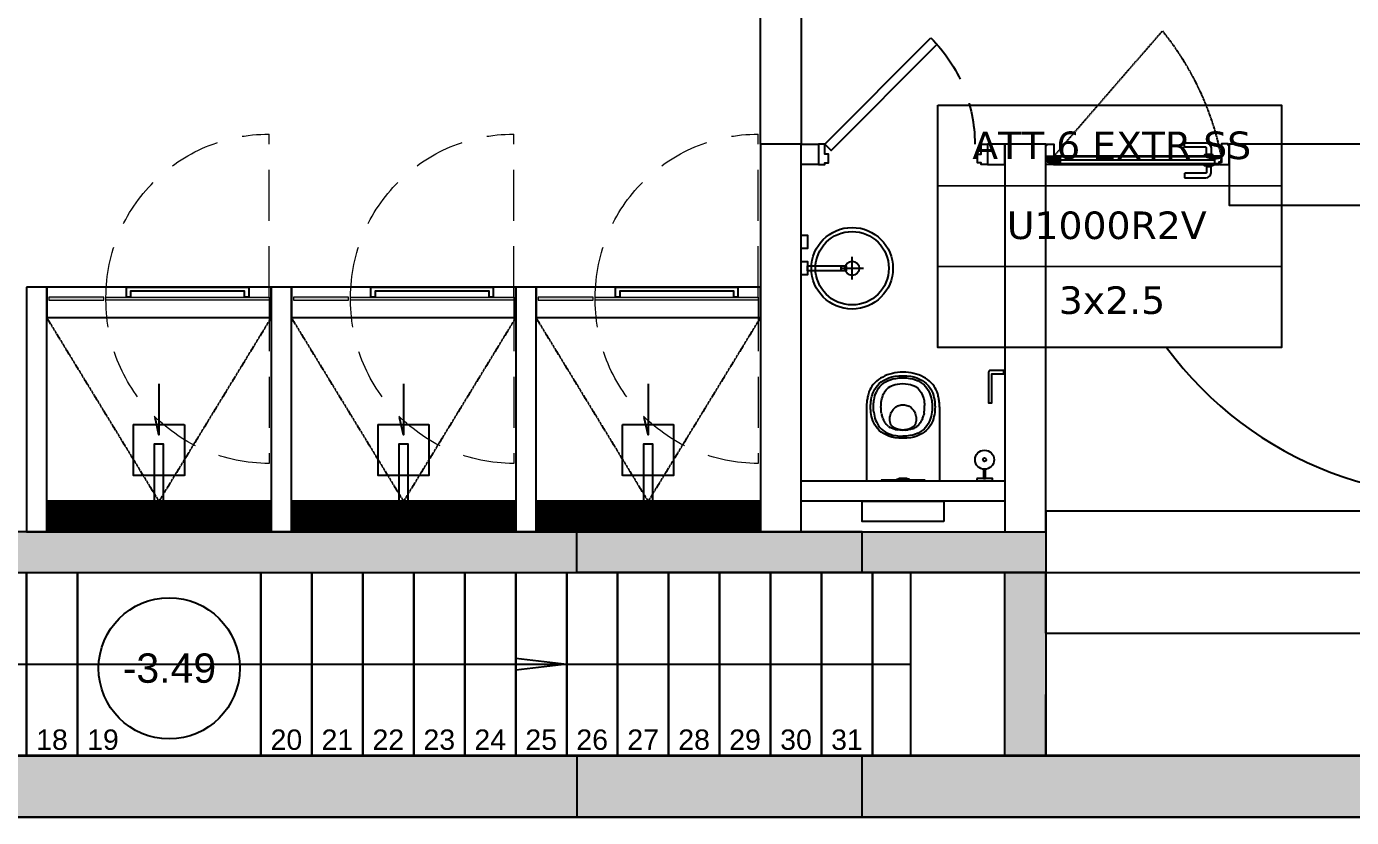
# Model space of a CAD drawing. Header units: millimetres. Extents: x 61345 to 69644, y 9491 to 29385.
# Drawn here: x 66684 to 67334, y 11341 to 11729 of the extents above; entities that cross this region are included whole.
import ezdxf
from ezdxf.enums import TextEntityAlignment as Align

# ---------------------------------------------------------------- set-up
doc = ezdxf.new("R2010")
doc.units = ezdxf.units.MM
for name, pattern in [('ACAD_ISO03W100', [30, 12, -18]), ('CACHE', [0.375, 0.25, -0.125]), ('PROJECTION', [0.375, 0.25, -0.125])]:
    doc.linetypes.add(name, pattern=pattern)
doc.layers.add('A-DIVR-255', color=7, linetype='Continuous', lineweight=5, true_color=0xffffff)
for name, color, linetype, lineweight in [('A-SECN-MEN-CO', 141, 'Continuous', 9), ('A-SECN-MEN-PR', 145, 'PROJECTION', 5), ('STRUCTURE POUTRES', 5, 'ACAD_ISO03W100', 20)]:
    doc.layers.add(name, color=color, linetype=linetype, lineweight=lineweight)
doc.layers.add('ATT ELECTRIQUES', color=3, linetype='Continuous')
doc.layers.add('Plan Archi', color=8, linetype='Continuous')
doc.styles.add('0-TEXT-BASE', font='')
doc.styles.get("Standard").update_dxf_attribs({"font": 'arial.ttf'})
doc.styles.add('Verdana', font='verdana.ttf')
doc.styles.get('0-TEXT-BASE').set_extended_font_data('Roboto Light')
pattern_1 = [(90, (-11539.694595, -14199.263134), (-0.047625, 0), []), (90, (-11539.67872, -14199.24726), (-0.047625, 0), [])]

# ---------------------------------------------------------------- blocks, each defined once
blk = doc.blocks.new('A$Ca9ddb2d8')
at = {"color": 252}
blk.add_lwpolyline([(-0.3, 0), (-0.3, -0.05), (0.3, -0.05), (0.3, 0), (0.28, 0), (0.28, -0.03), (-0.28, -0.03), (-0.28, 0)], close=True, dxfattribs=at)
blk = doc.blocks.new('A$C823a6998')
at = {"layer": 'A-DIVR-255'}
h = blk.add_hatch(color=252, dxfattribs=at)
h.dxf.hatch_style = 1
h.paths.add_polyline_path([(-0.82, 0.05), (-1.09, 0.05), (-1.09, 0.065), (-0.82, 0.065)])
h = blk.add_hatch(color=252, dxfattribs=at)
h.dxf.hatch_style = 1
h.paths.add_polyline_path([(-0.01, 0.065), (-0.81, 0.065), (-0.81, 0.05), (-0.01, 0.05)])
at = {"layer": 'A-SECN-MEN-CO', "color": 252}
for points in [[(-0.82, 0.05), (-1.09, 0.05), (-1.09, 0.065), (-0.82, 0.065)], [(-0.01, 0.065), (-0.81, 0.065), (-0.81, 0.05), (-0.01, 0.05)]]:
    blk.add_lwpolyline(points, close=True, dxfattribs=at)
at = {"layer": 'A-SECN-MEN-PR', "color": 252}
for points in [[(-0.01, 0.065), (-0.01, 0.865)], [(-0.01, 0.05), (-0.01, -0.75)]]:
    blk.add_lwpolyline(points, dxfattribs=at)
for centre, start, end in [((-0.01, 0.065), 90, 180), ((-0.01, 0.05), 180, 270)]:
    blk.add_arc(centre, 0.8, start, end, dxfattribs=at)
blk = doc.blocks.new('*U121')
at = {"color": 252}
blk.add_lwpolyline([(0.275, -0.0235), (0.275, -0.1245, 0.414214), (0.276, -0.1255), (0.524, -0.1255, 0.414214), (0.525, -0.1245), (0.525, 0.1235, 0.414214), (0.524, 0.1245), (0.276, 0.1245, 0.414214), (0.275, 0.1235), (0.275, 0.0225)], format="xyb", close=True, dxfattribs=at)
blk.add_lwpolyline([(0, 0.0225), (0.43, 0.0225), (0.43, -0.0235), (0, -0.0235)], close=True, dxfattribs=at)
blk = doc.blocks.new('*U124')
at = {"color": 252}
for p, q in [((-0.1552, 0.3345), (-0.1537, 0.3247)), ((-0.1413, 0.3355), (-0.1399, 0.3262)), ((-0.1399, 0.3262), (-0.1379, 0.3167)), ((-0.103, 0.3301), (-0.1013, 0.3218)), ((-0.0596, 0.3297), (-0.0615, 0.3239)), ((0.062, 0.3234), (0.0601, 0.3292)), ((0.1054, 0.3301), (0.1037, 0.3218)), ((0.1423, 0.3262), (0.1403, 0.3167)), ((0.1437, 0.3355), (0.1423, 0.3262)), ((0.1561, 0.3247), (0.1576, 0.3345)), ((-0.1537, 0.3247), (-0.1516, 0.3148)), ((-0.1516, 0.3148), (-0.1489, 0.3047)), ((-0.1489, 0.3047), (-0.1454, 0.2946)), ((-0.1454, 0.2946), (-0.1411, 0.2845)), ((-0.1411, 0.2845), (-0.1359, 0.2746)), ((-0.1379, 0.3167), (-0.1353, 0.3071)), ((-0.1359, 0.2746), (-0.1297, 0.265)), ((-0.1353, 0.3071), (-0.132, 0.2976)), ((-0.132, 0.2976), (-0.128, 0.2881)), ((-0.1297, 0.265), (-0.1225, 0.2557)), ((-0.128, 0.2881), (-0.1231, 0.2789)), ((-0.1231, 0.2789), (-0.1174, 0.27)), ((-0.1174, 0.27), (-0.1108, 0.2616)), ((-0.1108, 0.2616), (-0.1032, 0.2536)), ((-0.099, 0.3136), (-0.1013, 0.3218)), ((-0.0963, 0.3055), (-0.099, 0.3136)), ((-0.0963, 0.3055), (-0.093, 0.2978)), ((-0.0891, 0.2904), (-0.093, 0.2978)), ((-0.0847, 0.2835), (-0.0891, 0.2904)), ((-0.0847, 0.2835), (-0.0797, 0.2771)), ((-0.0741, 0.2713), (-0.0797, 0.2771)), ((-0.0681, 0.2661), (-0.0741, 0.2713)), ((-0.0681, 0.2661), (-0.0613, 0.2615)), ((-0.0645, 0.3058), (-0.0646, 0.2997)), ((-0.0646, 0.2997), (-0.0641, 0.2936)), ((-0.064, 0.3119), (-0.0645, 0.3058)), ((-0.0641, 0.2936), (-0.0631, 0.2875)), ((-0.063, 0.318), (-0.064, 0.3119)), ((-0.0631, 0.2875), (-0.0617, 0.2816)), ((-0.0615, 0.3239), (-0.063, 0.318)), ((-0.0617, 0.2816), (-0.0612, 0.2801)), ((-0.0613, 0.2615), (-0.0539, 0.2575)), ((-0.0612, 0.2801), (-0.0605, 0.2786)), ((-0.0605, 0.2786), (-0.0598, 0.2772)), ((-0.0598, 0.2772), (-0.0591, 0.2757)), ((-0.0591, 0.2757), (-0.0582, 0.2743)), ((-0.0582, 0.2743), (-0.0573, 0.2729)), ((-0.0573, 0.2729), (-0.0563, 0.2715)), ((-0.0563, 0.2715), (-0.0552, 0.2702)), ((-0.0552, 0.2702), (-0.054, 0.2689)), ((-0.054, 0.2689), (-0.0528, 0.2676)), ((-0.0528, 0.2676), (-0.0515, 0.2663)), ((-0.0515, 0.2663), (-0.0501, 0.2651)), ((-0.0501, 0.2651), (-0.0487, 0.2639)), ((-0.0487, 0.2639), (-0.0472, 0.2627)), ((-0.0472, 0.2627), (-0.0456, 0.2616)), ((-0.0456, 0.2616), (-0.044, 0.2605)), ((-0.044, 0.2605), (-0.0423, 0.2595)), ((0.0422, 0.2591), (0.0439, 0.2601)), ((0.0439, 0.2601), (0.0456, 0.2612)), ((0.0456, 0.2612), (0.0472, 0.2623)), ((0.0472, 0.2623), (0.0487, 0.2634)), ((0.0487, 0.2634), (0.0501, 0.2646)), ((0.0501, 0.2646), (0.0515, 0.2658)), ((0.0515, 0.2658), (0.0529, 0.2671)), ((0.0529, 0.2671), (0.0541, 0.2683)), ((0.0541, 0.2683), (0.0553, 0.2697)), ((0.0553, 0.2697), (0.0564, 0.271)), ((0.0563, 0.2575), (0.0638, 0.2615)), ((0.0564, 0.271), (0.0575, 0.2724)), ((0.0575, 0.2724), (0.0584, 0.2737)), ((0.0584, 0.2737), (0.0593, 0.2752)), ((0.0593, 0.2752), (0.0601, 0.2766)), ((0.0601, 0.2766), (0.0609, 0.278)), ((0.0609, 0.278), (0.0619, 0.281)), ((0.0619, 0.281), (0.0634, 0.287)), ((0.0635, 0.3174), (0.062, 0.3234)), ((0.0634, 0.287), (0.0644, 0.293)), ((0.0644, 0.3114), (0.0635, 0.3174)), ((0.0705, 0.2661), (0.0638, 0.2615)), ((0.0649, 0.3053), (0.0644, 0.3114)), ((0.0644, 0.293), (0.0649, 0.2991)), ((0.0649, 0.2991), (0.0649, 0.3053)), ((0.0705, 0.2661), (0.0765, 0.2713)), ((0.0821, 0.2771), (0.0765, 0.2713)), ((0.0871, 0.2835), (0.0821, 0.2771)), ((0.0871, 0.2835), (0.0915, 0.2904)), ((0.0954, 0.2978), (0.0915, 0.2904)), ((0.0987, 0.3055), (0.0954, 0.2978)), ((0.0987, 0.3055), (0.1015, 0.3136)), ((0.1015, 0.3136), (0.1037, 0.3218)), ((0.1132, 0.2616), (0.1056, 0.2536)), ((0.1198, 0.27), (0.1132, 0.2616)), ((0.1255, 0.2789), (0.1198, 0.27)), ((0.1249, 0.2557), (0.1321, 0.265)), ((0.1304, 0.2881), (0.1255, 0.2789)), ((0.1344, 0.2976), (0.1304, 0.2881)), ((0.1321, 0.265), (0.1383, 0.2746)), ((0.1377, 0.3071), (0.1344, 0.2976)), ((0.1403, 0.3167), (0.1377, 0.3071)), ((0.1383, 0.2746), (0.1435, 0.2845)), ((0.1435, 0.2845), (0.1478, 0.2946)), ((0.1478, 0.2946), (0.1513, 0.3047)), ((0.1513, 0.3047), (0.154, 0.3148)), ((0.154, 0.3148), (0.1561, 0.3247)), ((-0.1225, 0.2557), (-0.114, 0.2469)), ((-0.114, 0.2469), (-0.1044, 0.2387)), ((-0.1044, 0.2387), (-0.0934, 0.2311)), ((-0.1032, 0.2536), (-0.0945, 0.2461)), ((-0.0945, 0.2461), (-0.0847, 0.2394)), ((-0.0934, 0.2311), (-0.0811, 0.2245)), ((-0.0847, 0.2394), (-0.0737, 0.2335)), ((-0.0811, 0.2245), (-0.0674, 0.2188)), ((-0.0737, 0.2335), (-0.0615, 0.2284)), ((-0.0674, 0.2188), (-0.0523, 0.2142)), ((-0.0615, 0.2284), (-0.0479, 0.2243)), ((-0.0456, 0.254), (-0.0539, 0.2575)), ((-0.0523, 0.2142), (-0.0359, 0.2108)), ((-0.0479, 0.2243), (-0.033, 0.2212)), ((-0.0456, 0.254), (-0.0361, 0.2512)), ((-0.0423, 0.2595), (-0.0406, 0.2585)), ((-0.0406, 0.2585), (-0.0388, 0.2575)), ((-0.0388, 0.2575), (-0.0369, 0.2566)), ((-0.0369, 0.2566), (-0.035, 0.2557)), ((-0.0361, 0.2512), (-0.0253, 0.249)), ((-0.0359, 0.2108), (-0.018, 0.2088)), ((-0.035, 0.2557), (-0.0331, 0.2549)), ((-0.0331, 0.2549), (-0.0311, 0.2541)), ((-0.033, 0.2212), (-0.0166, 0.2193)), ((-0.0311, 0.2541), (-0.0291, 0.2534)), ((-0.0291, 0.2534), (-0.027, 0.2527)), ((-0.027, 0.2527), (-0.0249, 0.252)), ((-0.0129, 0.2475), (-0.0253, 0.249)), ((-0.0249, 0.252), (-0.0228, 0.2515)), ((-0.0228, 0.2515), (-0.0206, 0.2509)), ((-0.0206, 0.2509), (-0.0184, 0.2505)), ((-0.0184, 0.2505), (-0.0162, 0.25)), ((-0.018, 0.2088), (0.0012, 0.2081)), ((-0.0166, 0.2193), (0.0012, 0.2187)), ((-0.0162, 0.25), (-0.0139, 0.2497)), ((-0.0139, 0.2497), (-0.0117, 0.2493)), ((-0.0129, 0.2475), (0.0012, 0.247)), ((-0.0117, 0.2493), (-0.0094, 0.2491)), ((-0.0094, 0.2491), (-0.0071, 0.2489)), ((-0.0071, 0.2489), (-0.0048, 0.2487)), ((-0.0048, 0.2487), (-0.0025, 0.2486)), ((-0.0025, 0.2486), (-0.0002, 0.2486)), ((-0.0002, 0.2486), (0.0021, 0.2486)), ((0.0012, 0.247), (0.0153, 0.2475)), ((0.019, 0.2193), (0.0012, 0.2187)), ((0.0012, 0.2081), (0.0204, 0.2088)), ((0.0021, 0.2486), (0.0045, 0.2487)), ((0.0045, 0.2487), (0.0068, 0.2488)), ((0.0068, 0.2488), (0.0091, 0.249)), ((0.0091, 0.249), (0.0113, 0.2492)), ((0.0113, 0.2492), (0.0136, 0.2495)), ((0.0136, 0.2495), (0.0159, 0.2499)), ((0.0153, 0.2475), (0.0277, 0.249)), ((0.0159, 0.2499), (0.0181, 0.2503)), ((0.0181, 0.2503), (0.0203, 0.2507)), ((0.0354, 0.2212), (0.019, 0.2193)), ((0.0203, 0.2507), (0.0225, 0.2512)), ((0.0204, 0.2088), (0.0383, 0.2108)), ((0.0225, 0.2512), (0.0246, 0.2518)), ((0.0246, 0.2518), (0.0267, 0.2524)), ((0.0267, 0.2524), (0.0288, 0.2531)), ((0.0385, 0.2512), (0.0277, 0.249)), ((0.0288, 0.2531), (0.0309, 0.2538)), ((0.0309, 0.2538), (0.0329, 0.2546)), ((0.0329, 0.2546), (0.0348, 0.2554)), ((0.0348, 0.2554), (0.0368, 0.2562)), ((0.0503, 0.2243), (0.0354, 0.2212)), ((0.0368, 0.2562), (0.0386, 0.2571)), ((0.0383, 0.2108), (0.0547, 0.2142)), ((0.0385, 0.2512), (0.048, 0.254)), ((0.0386, 0.2571), (0.0404, 0.2581)), ((0.0404, 0.2581), (0.0422, 0.2591)), ((0.048, 0.254), (0.0563, 0.2575)), ((0.0639, 0.2284), (0.0503, 0.2243)), ((0.0547, 0.2142), (0.0698, 0.2188)), ((0.0761, 0.2335), (0.0639, 0.2284)), ((0.0698, 0.2188), (0.0835, 0.2245)), ((0.0871, 0.2394), (0.0761, 0.2335)), ((0.0835, 0.2245), (0.0958, 0.2311)), ((0.0969, 0.2461), (0.0871, 0.2394)), ((0.0958, 0.2311), (0.1068, 0.2387)), ((0.1056, 0.2536), (0.0969, 0.2461)), ((0.1068, 0.2387), (0.1164, 0.2469)), ((0.1164, 0.2469), (0.1249, 0.2557)), ((-0.1079, 0.0028), (-0.1091, 0)), ((0.1091, 0), (-0.1091, 0)), ((-0.1079, 0.0028), (-0.032, 0.0028)), ((-0.032, 0.0028), (-0.032, 0.0078)), ((-0.032, 0.0078), (-0.0204, 0.0078)), ((-0.032, 0.0028), (0.032, 0.0028)), ((-0.0204, 0.0078), (-0.0204, 0.0128)), ((0.0204, 0.0128), (-0.0204, 0.0128)), ((0.0204, 0.0078), (-0.0204, 0.0078)), ((0.0204, 0.0078), (0.0204, 0.0128)), ((0.032, 0.0078), (0.0204, 0.0078)), ((0.032, 0.0028), (0.032, 0.0078)), ((0.032, 0.0028), (0.1079, 0.0028)), ((0.1079, 0.0028), (0.1091, 0))]:
    blk.add_line(p, q, dxfattribs=at)
for points in [[(0.18, 0), (-0.18, 0), (-0.18, 0.3591), (-0.1797, 0.3646), (-0.1793, 0.3702), (-0.1788, 0.3758), (-0.1782, 0.3814), (-0.1776, 0.3869), (-0.1768, 0.3925), (-0.1768, 0.3928), (-0.1759, 0.3981), (-0.175, 0.4036), (-0.1739, 0.4091), (-0.1728, 0.4147), (-0.1716, 0.4202), (-0.1702, 0.4257), (-0.1672, 0.4355), (-0.1633, 0.4452), (-0.1583, 0.4546), (-0.1524, 0.4637), (-0.1457, 0.4724), (-0.138, 0.4807), (-0.1296, 0.4885), (-0.1204, 0.4958), (-0.1105, 0.5025), (-0.0999, 0.5087), (-0.0887, 0.5142), (-0.0771, 0.519), (-0.0649, 0.5232), (-0.0524, 0.5266), (-0.0396, 0.5293), (-0.0265, 0.5312), (-0.0133, 0.5324), (0, 0.5328), (0.0133, 0.5324), (0.0265, 0.5312), (0.0396, 0.5293), (0.0524, 0.5266), (0.0649, 0.5232), (0.0771, 0.519), (0.0887, 0.5142), (0.0999, 0.5087), (0.1105, 0.5025), (0.1204, 0.4958), (0.1296, 0.4885), (0.138, 0.4807), (0.1457, 0.4724), (0.1524, 0.4637), (0.1525, 0.4636), (0.1583, 0.4546), (0.1633, 0.4452), (0.1672, 0.4355), (0.1702, 0.4257), (0.1716, 0.4202), (0.1728, 0.4147), (0.1739, 0.4091), (0.175, 0.4036), (0.1759, 0.3981), (0.1768, 0.3928), (0.1768, 0.3925), (0.1776, 0.3869), (0.1782, 0.3814), (0.1788, 0.3758), (0.1793, 0.3702), (0.1797, 0.3646), (0.18, 0.3591)], [(-0.2, -0.2), (0.2, -0.2), (0.2, -0.1), (-0.2, -0.1)]]:
    blk.add_lwpolyline(points, close=True, dxfattribs=at)
for points in [[(0.1576, 0.3345), (0.1586, 0.344), (0.1591, 0.353), (0.1593, 0.3617), (0.1591, 0.3703), (0.1586, 0.3794), (0.1576, 0.3888), (0.157, 0.3928), (0.1561, 0.3986), (0.154, 0.4085), (0.1525, 0.4141), (0.1513, 0.4186), (0.1478, 0.4287), (0.1435, 0.4388), (0.1383, 0.4487), (0.1321, 0.4583), (0.1249, 0.4676), (0.1164, 0.4764), (0.1068, 0.4847), (0.0958, 0.4922), (0.0835, 0.4989), (0.0698, 0.5045), (0.0547, 0.5091), (0.0383, 0.5125), (0.0204, 0.5146), (0.0012, 0.5153), (-0.018, 0.5146), (-0.0359, 0.5125), (-0.0523, 0.5091), (-0.0674, 0.5045), (-0.0811, 0.4989), (-0.0934, 0.4922), (-0.1044, 0.4847), (-0.114, 0.4764), (-0.1225, 0.4676), (-0.1297, 0.4583), (-0.1359, 0.4487), (-0.1411, 0.4388), (-0.1454, 0.4287), (-0.1489, 0.4186), (-0.1516, 0.4085), (-0.1537, 0.3986), (-0.1546, 0.3928), (-0.1552, 0.3888), (-0.1562, 0.3794), (-0.1567, 0.3703), (-0.1569, 0.3617), (-0.1567, 0.353), (-0.1562, 0.344), (-0.1552, 0.3345)], [(0.1437, 0.3355), (0.1447, 0.3446), (0.1452, 0.3534), (0.1454, 0.3617), (0.1452, 0.37), (0.1447, 0.3787), (0.1437, 0.3878), (0.143, 0.3928), (0.1423, 0.3971), (0.1403, 0.4066), (0.1377, 0.4162), (0.1344, 0.4257), (0.1304, 0.4352), (0.1255, 0.4444), (0.1198, 0.4533), (0.1132, 0.4618), (0.1056, 0.4698), (0.0969, 0.4772), (0.0871, 0.4839), (0.0761, 0.4898), (0.0639, 0.4949), (0.0503, 0.499), (0.0354, 0.5021), (0.019, 0.504), (0.0012, 0.5046), (-0.0166, 0.504), (-0.033, 0.5021), (-0.0479, 0.499), (-0.0615, 0.4949), (-0.0737, 0.4898), (-0.0847, 0.4839), (-0.0945, 0.4772), (-0.1032, 0.4698), (-0.1108, 0.4618), (-0.1174, 0.4533), (-0.1231, 0.4444), (-0.128, 0.4352), (-0.132, 0.4257), (-0.1353, 0.4162), (-0.1379, 0.4066), (-0.1399, 0.3971), (-0.1406, 0.3928), (-0.1413, 0.3878), (-0.1423, 0.3787), (-0.1428, 0.37), (-0.143, 0.3617), (-0.1428, 0.3534), (-0.1423, 0.3446), (-0.1413, 0.3355)], [(0.1054, 0.3301), (0.1067, 0.3383), (0.1075, 0.3464), (0.108, 0.3542), (0.1082, 0.3617), (0.108, 0.3691), (0.1075, 0.3769), (0.1067, 0.385), (0.1055, 0.3928), (0.1054, 0.3933), (0.1037, 0.4015), (0.1015, 0.4097), (0.0987, 0.4178), (0.0954, 0.4255), (0.0915, 0.4329), (0.0871, 0.4398), (0.0821, 0.4462), (0.0765, 0.452), (0.0705, 0.4572), (0.0638, 0.4618), (0.0563, 0.4658), (0.048, 0.4693), (0.0385, 0.4721), (0.0277, 0.4744), (0.0153, 0.4758), (0.0012, 0.4763), (-0.0129, 0.4758), (-0.0253, 0.4744), (-0.0361, 0.4721), (-0.0456, 0.4693), (-0.0539, 0.4658), (-0.0613, 0.4618), (-0.0681, 0.4572), (-0.0741, 0.452), (-0.0797, 0.4462), (-0.0847, 0.4398), (-0.0891, 0.4329), (-0.093, 0.4255), (-0.0963, 0.4178), (-0.099, 0.4097), (-0.1013, 0.4015), (-0.103, 0.3933), (-0.1031, 0.3928), (-0.1043, 0.385), (-0.1051, 0.3769), (-0.1056, 0.3691)], [(-0.103, 0.3301), (-0.1043, 0.3383), (-0.1051, 0.3464), (-0.1056, 0.3542), (-0.1058, 0.3617), (-0.1056, 0.3691)], [(0.0601, 0.3292), (0.0578, 0.3347), (0.0549, 0.3401), (0.0517, 0.3451), (0.0481, 0.3498), (0.0441, 0.3542), (0.0398, 0.3582), (0.0352, 0.3617), (0.0303, 0.3648), (0.0252, 0.3674), (0.0199, 0.3695), (0.0144, 0.3711), (0.0089, 0.3722), (0.0033, 0.3728), (-0.0024, 0.3728), (-0.008, 0.3723), (-0.0136, 0.3713), (-0.0191, 0.3697), (-0.0244, 0.3676), (-0.0295, 0.3651), (-0.0344, 0.362), (-0.0391, 0.3585), (-0.0434, 0.3546), (-0.0474, 0.3502), (-0.0511, 0.3456), (-0.0543, 0.3405), (-0.0572, 0.3352), (-0.0596, 0.3297)]]:
    blk.add_lwpolyline(points, dxfattribs=at)
blk = doc.blocks.new('A$C41E20939')
at = {"color": 252, "linetype": 'PROJECTION'}
blk.add_line((86, 4), (32.75, 65.42), dxfattribs=at)
at = {"color": 252}
for p, q in [((11.1, 5.02), (8.9, 5.02)), ((11.1, 4.82), (8.9, 4.82)), ((86.16, 0), (81.66, 0)), ((83.04, 3.23), (83.04, 1.13)), ((83.04, 3.23), (84.54, 3.23)), ((83.04, 1.13), (83.08, 1.13)), ((83.94, 1.13), (83.08, 1.13)), ((83.19, 1.43), (83.19, 2.96)), ((85.27, 2.05), (83.25, 2.44)), ((83.25, 2.41), (83.42, 2.41)), ((84.22, 2.35), (83.25, 2.35)), ((84.54, 3.11), (83.34, 3.11)), ((83.94, 1.28), (83.34, 1.28)), ((83.42, 2.78), (83.42, 2.72)), ((83.42, 2.72), (83.42, 2.46)), ((83.42, 2.72), (83.65, 2.67)), ((83.42, 2.46), (83.42, 2.24)), ((83.42, 2.24), (83.42, 2.1)), ((83.42, 2.1), (83.42, 2.03)), ((83.51, 2.08), (83.42, 2.1)), ((83.99, 1.39), (83.46, 2.15)), ((83.54, 2.86), (83.49, 2.86)), ((83.54, 1.96), (83.49, 1.96)), ((84.14, 1.96), (83.51, 2.08)), ((83.57, 2.86), (83.54, 2.86)), ((83.54, 1.96), (83.54, 2.86)), ((83.57, 1.96), (83.54, 1.96)), ((83.69, 3.11), (83.57, 3.04)), ((83.57, 3.04), (83.57, 2.86)), ((83.57, 1.4), (83.57, 1.96)), ((83.69, 1.32), (83.57, 1.4)), ((83.65, 2.67), (83.94, 2.62)), ((83.69, 3.11), (84.88, 3.11)), ((83.69, 1.32), (84.05, 1.32)), ((83.73, 2.84), (83.73, 2.08)), ((83.94, 2.62), (84.97, 2.42)), ((83.94, 1.28), (83.94, 1.13)), ((85.75, 1.13), (83.94, 1.13)), ((84.29, 1.75), (84.07, 2.06)), ((84.9, 1.81), (84.14, 1.96)), ((84.69, 1.18), (84.29, 1.75)), ((85.61, 1.18), (84.39, 1.18)), ((85.56, 1.67), (84.44, 1.67)), ((84.54, 3.23), (84.54, 3.11)), ((84.54, 3.23), (85.82, 3.23)), ((85.52, 2.84), (84.83, 2.84)), ((84.88, 3.22), (84.88, 3.11)), ((84.97, 2.67), (84.97, 2.84)), ((85.49, 2.24), (84.97, 2.67)), ((84.97, 2.09), (84.97, 2.67)), ((84.97, 2.42), (85.02, 2.41)), ((85.14, 2.23), (85.08, 1.93)), ((85.11, 1.75), (85.19, 1.67)), ((85.19, 1.67), (85.68, 1.18)), ((85.33, 2.44), (85.33, 3.34)), ((85.42, 1.45), (86.47, 1.45)), ((85.48, 2.22), (85.49, 2.24)), ((85.49, 2.24), (85.66, 2.71)), ((85.78, 2.84), (85.52, 2.84)), ((85.69, 1.86), (85.53, 2.03)), ((85.82, 3.23), (85.82, 3.23)), ((85.82, 3.23), (85.82, 1.81)), ((85.82, 1.1), (85.82, 1.1)), ((85.95, 0.92), (85.95, 1.97)), ((86.08, 3.3), (86.08, 3.3)), ((86.08, 3.3), (87.28, 3.3)), ((86.08, 3.23), (86.08, 3.3)), ((86.08, 3.3), (88.7, 3.3)), ((86.08, 1.81), (86.08, 3.23)), ((87.2, 3.23), (86.08, 3.23)), ((86.08, 1.1), (86.08, 0.9)), ((86.19, 0.9), (86.08, 0.9)), ((87.07, 2.84), (86.12, 2.84)), ((86.19, 0.95), (86.19, 1.16)), ((86.19, 0.95), (86.41, 1.01)), ((86.19, 0.9), (86.19, 0.95)), ((88.7, 0.9), (86.19, 0.9)), ((86.37, 2.03), (86.2, 1.86)), ((86.21, 1.18), (86.78, 1.75)), ((86.23, 2.71), (86.41, 2.22)), ((87.5, 1.18), (86.28, 1.18)), ((86.7, 1.67), (86.33, 1.67)), ((87.65, 1.01), (86.41, 1.01)), ((86.57, 3.3), (86.57, 2.4)), ((88.68, 2.45), (86.59, 2.04)), ((87.45, 1.67), (86.7, 1.67)), ((86.81, 1.93), (86.75, 2.23)), ((86.87, 2.41), (86.92, 2.42)), ((86.92, 2.84), (86.92, 2.09)), ((86.92, 2.42), (87.96, 2.62)), ((87.75, 1.96), (86.99, 1.81)), ((87.2, 3.23), (87.2, 3.11)), ((87.2, 3.11), (88.35, 3.11)), ((87.21, 1.18), (87.6, 1.75)), ((87.28, 3.3), (88.7, 3.3)), ((87.28, 3.19), (87.28, 3.3)), ((88.44, 3.19), (87.28, 3.19)), ((87.82, 2.06), (87.6, 1.75)), ((88.45, 1.08), (87.65, 1.01)), ((88.5, 2.35), (87.67, 2.35)), ((88.38, 2.08), (87.75, 1.96)), ((88.35, 1.31), (87.83, 1.31)), ((88.44, 2.15), (87.9, 1.39)), ((87.96, 2.62), (88.25, 2.67)), ((88.16, 1.96), (88.16, 2.87)), ((88.25, 2.67), (88.48, 2.72)), ((88.35, 3.11), (88.48, 3.04)), ((88.48, 1.39), (88.35, 1.31)), ((88.48, 2.1), (88.38, 2.08)), ((88.48, 3.04), (88.48, 2.46)), ((88.48, 2.46), (88.48, 2.24)), ((88.48, 2.24), (88.48, 1.39)), ((88.64, 2.35), (88.5, 2.35)), ((88.59, 3.04), (88.59, 1.23)), ((88.7, 0.9), (88.7, 3.3)), ((11.1, -0.82), (8.9, -0.82)), ((11.1, -1.02), (8.9, -1.02))]:
    blk.add_line(p, q, dxfattribs=at)
for points in [[(0, 9.49), (0, 5.42), (0, 9.49), (0.5, 9.49), (0.5, 9.99), (3.8, 9.99), (3.8, 0.9), (4.8, 0.9), (4.8, 0), (0.5, 0), (0.5, 0), (0, 0), (0, 9.49)], [(90, 0.5), (90, 9.48), (89.5, 9.48), (89.5, 9.98), (86, 9.98), (86, 0.9), (85, 0.9), (85, 0), (89.5, 0), (89.5, 0), (90, 0), (90, 9.48)], [(89.34, 1), (89.34, 4), (4, 4), (4.1, 1), (5, 1), (5, 0), (86.24, 0), (86.24, 1), (89.34, 1)], [(7, 2), (82.9, 2)]]:
    blk.add_lwpolyline(points, dxfattribs=at)
for points in [[(11.1, 4.72), (11.11, 7.9, -0.414214), (11.61, 8.4), (21.66, 8.38, 0.414214), (21.96, 8.68), (21.96, 10.28, 0.414214), (21.66, 10.58), (11.41, 10.6, 0.414207), (8.91, 8.1), (8.9, 4.72)], [(11.1, -0.72), (11.1, -3.9, 0.414214), (11.6, -4.4), (21.65, -4.4, -0.414214), (21.95, -4.7), (21.95, -6.3, -0.414214), (21.65, -6.6), (11.4, -6.6, -0.414207), (8.9, -4.1), (8.9, -0.72)]]:
    blk.add_lwpolyline(points, format="xyb", dxfattribs=at)
for points in [[(85.9, 3.8), (4, 3.8), (4, 4), (85.9, 4)], [(4.1, 1), (5, 1), (5, 0.2), (7, 0.2), (7, 3.8), (4, 3.8)], [(5, 0.2), (84.9, 0.2), (84.9, 0), (5, 0)], [(7, 3.8), (86.24, 3.8), (86.24, 0.2), (7, 0.2)], [(7.85, 4.72), (12.15, 4.72), (12.15, 4), (7.85, 4)], [(82.9, 0.2), (84.9, 0.2), (84.9, 1), (85.9, 1), (85.9, 3.8), (82.9, 3.8)], [(7.85, -0.72), (12.15, -0.72), (12.15, 0), (7.85, 0)]]:
    blk.add_lwpolyline(points, close=True, dxfattribs=at)
for centre in [(83.73, 2.35), (85.33, 2.84), (85.95, 1.45), (86.57, 2.84), (88.16, 2.35)]:
    blk.add_circle(centre, 0.188, dxfattribs=at)
at = {"color": 252, "linetype": 'PROJECTION'}
blk.add_arc((142.92, -23.6), 141.63, 141.06064, 168.7646, dxfattribs=at)
at = {"color": 252}
for centre, radius, start, end in [((83.34, 2.96), 0.15, 90, 180), ((83.34, 1.43), 0.15, 180, 210), ((83.34, 1.43), 0.15, 210, 270), ((83.73, 2.35), 0.338, 90, 180), ((83.73, 2.35), 0.338, 180, 215), ((83.49, 2.78), 0.075, 90, 180), ((83.49, 2.03), 0.075, 180, 270), ((83.73, 2.35), 0.338, 339.8499, 90), ((84.39, 1.67), 0.488, 215, 270), ((84.23, 2.17), 0.188, 159.8499, 215), ((84.44, 1.86), 0.188, 215, 270), ((84.93, 1.96), 0.15, 258.99999, 314.26504), ((85.33, 2.84), 0.356, 90, 180), ((85.46, 2.09), 0.488, 180, 225), ((84.99, 2.26), 0.15, 349, 78.99999), ((84.93, 1.96), 0.15, 314.26504, 349), ((85.33, 2.84), 0.356, 50, 90), ((85.66, 2.16), 0.188, 160, 225), ((85.33, 2.84), 0.356, 340, 50), ((85.56, 1.86), 0.188, 270, 312.83343), ((85.61, 1), 0.188, 53.13011, 90), ((85.95, 1.45), 0.375, 225, 306.8699), ((85.82, 2), 0.188, 225, 282.76905), ((85.95, 1.45), 0.375, 77.23096, 132.83343), ((85.95, 1.45), 0.375, 233.13011, 315), ((85.95, 1.45), 0.375, 239.31658, 249.51269), ((85.95, 1.45), 0.375, 47.16657, 102.76905), ((86.07, 2), 0.188, 257.23096, 315), ((86.28, 1), 0.188, 90, 126.8699), ((86.33, 1.86), 0.188, 227.16657, 270), ((86.57, 2.84), 0.356, 90, 200), ((86.23, 2.16), 0.188, 315, 20), ((86.57, 2.84), 0.356, 0, 90), ((86.9, 2.26), 0.15, 101, 191), ((86.43, 2.09), 0.488, 315, 0), ((86.96, 1.96), 0.15, 191, 225.73497), ((86.96, 1.96), 0.15, 225.73497, 281), ((87.45, 1.86), 0.188, 270, 325), ((87.5, 1.67), 0.488, 270, 325), ((88.16, 2.35), 0.338, 90, 200.15009), ((87.67, 2.17), 0.188, 325, 20.15009), ((88.16, 2.35), 0.338, 0, 90), ((88.44, 3.04), 0.15, 0, 90), ((88.16, 2.35), 0.338, 325, 0), ((88.44, 1.23), 0.15, 275, 0)]:
    blk.add_arc(centre, radius, start, end, dxfattribs=at)
blk = doc.blocks.new('VASQUE_RONDE')
at = {"color": 252}
for p, q in [((0.0003, 0.1947, 0), (0.0003, 0.3061, 0)), ((0.056, 0.2504, 0), (-0.0554, 0.2504, 0)), ((0.012, 0.1963), (-0.012, 0.1963))]:
    blk.add_line(p, q, dxfattribs=at)
blk.add_lwpolyline([(0.012, 0.032), (-0.012, 0.032), (-0.012, 0.2203), (0.012, 0.2203)], close=True, dxfattribs=at)
for points in [[(-0.1627, 0), (-0.1627, 0.032), (-0.0976, 0.032), (-0.0976, 0), (-0.1627, 0)], [(-0.0325, 0), (-0.0325, 0.032), (0.0325, 0.032), (0.0325, 0), (-0.0325, 0)]]:
    blk.add_lwpolyline(points, dxfattribs=at)
for radius in [0.2, 0.18, 0.035]:
    blk.add_circle((0, 0.2504, 0), radius, dxfattribs=at)
blk = doc.blocks.new('*U125')
at = {"color": 252}
for p, q in [((0.013, 0), (0.087, 0)), ((0.013, -0.828), (0.087, -0.828))]:
    blk.add_line(p, q, dxfattribs=at)
for points in [[(0.087, 0), (0.1, 0), (0.1, -0.03), (0.092, -0.03), (0.092, -0.048), (0.05, -0.048), (0.05, -0.03), (0, -0.03), (0, 0), (0.013, 0)], [(0.087, -0.828), (0.1, -0.828), (0.1, -0.798), (0.092, -0.798), (0.092, -0.78), (0.05, -0.78), (0.05, -0.798), (0, -0.798), (0, -0.828), (0.013, -0.828)]]:
    blk.add_lwpolyline(points, dxfattribs=at)
blk.add_lwpolyline([(-0.4884, -0.5806), (0.0311, -0.0611), (0, -0.03), (-0.5204, -0.5504)])
at = {"linetype": 'PROJECTION'}
blk.add_arc((0, -0.03), 0.736, 225, 270, dxfattribs=at)
at = {"color": 252, "style": '0-TEXT-BASE'}
for tag, p in [('TAILLE', (0, -0.2)), ('DEGRECF', (0, -0.35)), ('CODE-DESC', (0, -0.5)), ('CLE', (0, -0.65))]:
    blk.add_attdef(tag, text='', height=0.1, dxfattribs=at).set_placement(p, align=Align.RIGHT)
blk = doc.blocks.new('A$C2dfc1057')
h = blk.add_hatch(color=252)
h.dxf.hatch_style = 1
h.paths.add_polyline_path([(-7.8999, 1.6), (-5.5999, 1.6), (-5.5999, 1.4), (-7.8999, 1.4)])
h = blk.add_hatch(color=252)
h.dxf.hatch_style = 1
h.paths.add_polyline_path([(-5.7999, 1.4), (-5.5999, 1.4), (-5.5999, 0.5018), (-5.7999, 0.5018)])
h = blk.add_hatch(color=252)
h.dxf.hatch_style = 1
h.paths.add_polyline_path([(-0.3, 0.5018), (-7.8999, 0.5018), (-7.8999, 0.2018), (-0.3, 0.2018)])
at = {"color": 252}
for points in [[(-7.8999, 1.6), (-5.5999, 1.6), (-5.5999, 1.4), (-7.8999, 1.4)], [(-5.7999, 1.4), (-5.5999, 1.4), (-5.5999, 0.5018), (-5.7999, 0.5018)], [(-0.3, 0.5018), (-7.8999, 0.5018), (-7.8999, 0.2018), (-0.3, 0.2018)]]:
    blk.add_lwpolyline(points, close=True, dxfattribs=at)
blk = doc.blocks.new('BALAYETTE')
at = {"color": 252}
for points in [[(-0.0383, 0.0107), (-0.0383, 0), (0.0383, 0), (0.0383, 0.0107)], [(-0.0053, 0.0107), (0.0053, 0.0107), (0.0053, 0.0565), (-0.0053, 0.0565)]]:
    blk.add_lwpolyline(points, close=True, dxfattribs=at)
for radius in [0.0468, 0.00831]:
    blk.add_circle((0, 0.1032), radius, dxfattribs=at)
blk = doc.blocks.new('PORTE-PAPIER')
at = {"color": 252, "flags": 128}
blk.add_lwpolyline([(-0.005, -0.008), (-0.072, -0.008, -0.414214), (-0.08, 0), (-0.08, 0.15), (-0.064, 0.15), (-0.064, 0.008), (-0.005, 0.008), (-0.005, -0.008)], format="xyb", dxfattribs=at)
blk.add_lwpolyline([(0, -0.01), (0, 0.01), (-0.005, 0.01), (-0.005, -0.01), (0, -0.01)], close=True, dxfattribs=at)
blk = doc.blocks.new('ETIQ ECL')
at = {"color": 6, "linetype": 'ByBlock'}
blk.add_lwpolyline([(-28.09, 19.8), (28.09, 19.8), (28.09, -19.8), (-28.09, -19.8)], close=True, dxfattribs=at)
at = {"layer": 'STRUCTURE POUTRES', "color": 6, "linetype": 'ByBlock'}
for points in [[(-28.09, 19.8), (28.09, 19.8), (28.09, 6.6), (-28.09, 6.6)], [(-28.09, 6.6), (28.09, 6.6), (28.09, -6.6), (-28.09, -6.6)], [(-28.09, -6.6), (28.09, -6.6), (28.09, -19.8), (-28.09, -19.8)]]:
    blk.add_lwpolyline(points, close=True, dxfattribs=at)
at = {"layer": 'STRUCTURE POUTRES', "color": 6, "linetype": 'ByBlock', "style": 'Verdana'}
for tag, p in [('CIRCUIT', (0.33, 10.99)), ('CABLE', (-0.49, -2.08)), ('SECTION', (0.37, -14.32))]:
    blk.add_attdef(tag, text='', height=4.5, dxfattribs=at).set_placement(p, align=Align.CENTER)

msp = doc.modelspace()

# ---------------------------------------------------------------- hatches: boundary and pattern name
at = {"layer": 'Plan Archi'}
h = msp.add_hatch(dxfattribs=at)
h.set_pattern_fill('ANSI32', color=256, scale=0.005, angle=45)
h.set_pattern_definition(pattern_1)
h.paths.add_polyline_path([(66694.19, 11481.09), (66804.19, 11481.09), (66804.19, 11496.09), (66694.19, 11496.09)])
h = msp.add_hatch(dxfattribs=at)
h.set_pattern_fill('ANSI32', color=256, scale=0.005, angle=45)
h.set_pattern_definition(pattern_1)
h.paths.add_polyline_path([(66814.19, 11481.09), (66924.19, 11481.09), (66924.19, 11496.09), (66814.19, 11496.09)])
h = msp.add_hatch(dxfattribs=at)
h.set_pattern_fill('ANSI32', color=256, scale=0.005, angle=45)
h.set_pattern_definition(pattern_1)
h.paths.add_polyline_path([(66934.19, 11481.09), (67044.19, 11481.09), (67044.19, 11496.09), (66934.19, 11496.09)])
h = msp.add_hatch(color=252, dxfattribs=at)
h.dxf.hatch_style = 1
h.paths.add_polyline_path([(67094.19, 11481.09), (66239.19, 11481.09), (66239.19, 11371.27), (65578.06, 11371.27), (65578.06, 11341.27), (67094.19, 11341.27), (67094.19, 11371.27), (66259.19, 11371.27), (66259.19, 11461.09), (67094.19, 11461.09)])

# ---------------------------------------------------------------- linework, layer by layer
at = {"layer": 'ATT ELECTRIQUES', "color": 6, "linetype": 'ByBlock'}
msp.add_arc((67387.58, 11677.34), 178.82, 216.296, 282.11328, dxfattribs=at)
at = {"layer": 'Plan Archi'}
for p, q in [((67044.19, 11671.25), (67044.19, 11806.07)), ((67064.19, 11806.07), (67064.19, 11671.25)), ((67064.19, 11671.25), (67044.19, 11671.25)), ((67044.19, 11671.25), (67044.19, 11481.09)), ((67064.19, 11671.25), (67044.19, 11671.25)), ((67064.19, 11481.09), (67064.19, 11671.25)), ((66694.19, 11601.09), (66684.19, 11601.09)), ((66684.19, 11601.09), (66684.19, 11481.09)), ((66694.19, 11481.09), (66694.19, 11601.09)), ((66814.19, 11601.09), (66804.19, 11601.09)), ((66804.19, 11601.09), (66804.19, 11481.09)), ((66814.19, 11481.09), (66814.19, 11601.09)), ((66934.19, 11601.09), (66924.19, 11601.09)), ((66924.19, 11601.09), (66924.19, 11481.09)), ((66934.19, 11481.09), (66934.19, 11601.09)), ((67184.19, 11491.27), (67184.19, 11461.27)), ((67184.19, 11491.27), (67394.18, 11491.27)), ((66684.19, 11481.09), (66694.19, 11481.09)), ((66804.19, 11481.09), (66814.19, 11481.09)), ((66924.19, 11481.09), (66934.19, 11481.09)), ((67044.19, 11481.09), (67064.19, 11481.09)), ((67184.19, 11431.27), (67184.19, 11461.27)), ((67184.19, 11431.27), (67184.19, 11401.27)), ((67184.19, 11431.27), (67454.18, 11431.27)), ((67184.19, 11431.27), (67454.18, 11431.27)), ((67184.19, 11371.27), (67184.19, 11401.27)), ((67684.18, 11371.09), (64446.75, 11370.91)), ((67184.19, 11371.27), (67514.18, 11371.27)), ((64427.46, 11340.91), (67714.18, 11341.09))]:
    msp.add_line(p, q, dxfattribs=at)
for points in [[(67044.19, 11806.07), (67064.19, 11806.07), (67064.19, 11671.25), (67044.19, 11671.25)], [(67044.19, 11481.09), (67064.19, 11481.09), (67064.19, 11671.25), (67044.19, 11671.25)], [(67064.19, 11671.25), (67072.79, 11671.25), (67072.79, 11661.25), (67064.19, 11661.25)], [(67164.19, 11671.25), (67155.59, 11671.25), (67155.59, 11661.25), (67164.19, 11661.25)], [(67164.19, 11481.09), (67184.19, 11481.09), (67184.19, 11671.25), (67164.19, 11671.25)], [(67430.08, 11671.25), (67274.18, 11671.25), (67274.18, 11641.25), (67430.08, 11641.25)], [(66694.19, 11586.09), (66804.19, 11586.09), (66804.19, 11601.09), (66694.19, 11601.09)], [(66814.19, 11586.09), (66924.19, 11586.09), (66924.19, 11601.09), (66814.19, 11601.09)], [(66934.19, 11586.09), (67044.19, 11586.09), (67044.19, 11601.09), (66934.19, 11601.09)], [(67064.19, 11506.09), (67164.19, 11506.09), (67164.19, 11496.09), (67064.19, 11496.09)], [(66694.19, 11481.09), (66804.19, 11481.09), (66804.19, 11496.09), (66694.19, 11496.09)], [(66814.19, 11481.09), (66924.19, 11481.09), (66924.19, 11496.09), (66814.19, 11496.09)], [(66934.19, 11481.09), (67044.19, 11481.09), (67044.19, 11496.09), (66934.19, 11496.09)], [(66659.19, 11461.09), (66684.19, 11461.09), (66684.19, 11371.09), (66659.19, 11371.09)], [(66684.19, 11461.09), (66709.19, 11461.09), (66709.19, 11371.09), (66684.19, 11371.09)], [(66709.19, 11461.09), (66799.19, 11461.09), (66799.19, 11371.09), (66709.19, 11371.09)], [(66799.19, 11461.09), (66824.19, 11461.09), (66824.19, 11371.09), (66799.19, 11371.09)], [(66824.19, 11461.09), (66849.19, 11461.09), (66849.19, 11371.09), (66824.19, 11371.09)], [(66849.19, 11461.09), (66874.19, 11461.09), (66874.19, 11371.09), (66849.19, 11371.09)], [(66874.19, 11461.09), (66899.19, 11461.09), (66899.19, 11371.09), (66874.19, 11371.09)], [(66899.19, 11461.09), (66924.19, 11461.09), (66924.19, 11371.09), (66899.19, 11371.09)], [(66924.19, 11461.09), (66949.19, 11461.09), (66949.19, 11371.09), (66924.19, 11371.09)]]:
    msp.add_lwpolyline(points, close=True, dxfattribs=at)
at = {"layer": 'Plan Archi', "linetype": 'PROJECTION'}
for points in [[(66749.19, 11496.09), (66694.19, 11586.09), (66804.19, 11586.09)], [(66869.19, 11496.09), (66814.19, 11586.09), (66924.19, 11586.09)], [(66989.19, 11496.09), (66934.19, 11586.09), (67044.19, 11586.09)]]:
    msp.add_lwpolyline(points, close=True, dxfattribs=at)
at = {"layer": 'Plan Archi'}
for points in [[(66749.19, 11553.59), (66749.19, 11528.59), (66747.23, 11537.1)], [(66869.19, 11553.59), (66869.19, 11528.59), (66867.23, 11537.1)], [(66989.19, 11553.59), (66989.19, 11528.59), (66987.23, 11537.1)], [(66259.19, 11416.09), (66949.19, 11416.09)], [(66924.19, 11419), (66949.19, 11416.09), (66924.19, 11413.18)]]:
    msp.add_lwpolyline(points, dxfattribs=at)
at = {"layer": 'Plan Archi', "color": 252}
msp.add_lwpolyline([(67094.19, 11481.09), (66239.19, 11481.09), (66239.19, 11371.27), (65578.06, 11371.27), (65578.06, 11341.27), (67094.19, 11341.27), (67094.19, 11371.27), (66259.19, 11371.27), (66259.19, 11461.09), (67094.19, 11461.09)], close=True, dxfattribs=at)
at = {"layer": 'Plan Archi', "linetype": 'CACHE'}
for points in [[(66949.19, 11461.09), (66974.19, 11461.09), (66974.19, 11371.09), (66949.19, 11371.09)], [(66974.19, 11461.09), (66999.19, 11461.09), (66999.19, 11371.09), (66974.19, 11371.09)], [(66999.19, 11461.09), (67024.19, 11461.09), (67024.19, 11371.09), (66999.19, 11371.09)], [(67024.19, 11461.09), (67049.19, 11461.09), (67049.19, 11371.09), (67024.19, 11371.09)], [(67049.19, 11461.09), (67074.19, 11461.09), (67074.19, 11371.09), (67049.19, 11371.09)], [(67074.19, 11461.09), (67099.19, 11461.09), (67099.19, 11371.09), (67074.19, 11371.09)], [(67099.19, 11461.09), (67117.79, 11461.09), (67117.79, 11371.09), (67099.19, 11371.09)]]:
    msp.add_lwpolyline(points, close=True, dxfattribs=at)
for points in [[(67117.79, 11461.09), (67384.19, 11461.09)], [(66949.19, 11416.09), (67117.79, 11416.09)]]:
    msp.add_lwpolyline(points, dxfattribs=at)
at = {"layer": 'Plan Archi'}
msp.add_circle((66754.19, 11414.09), 34.63, dxfattribs=at)

# ---------------------------------------------------------------- block references
at = {"layer": 'ATT ELECTRIQUES', "color": 6, "linetype": 'ByBlock', "xscale": 3, "yscale": 3, "zscale": 3}
msp.add_blockref('ETIQ ECL', (67215.59, 11630.89), dxfattribs=at).add_auto_attribs({'SECTION': '3x2.5', 'CABLE': 'U1000R2V', 'CIRCUIT': 'ATT 6 EXTR SS'})
at = {"layer": 'Plan Archi', "yscale": 100, "zscale": 100}
for name, p, xscale in [('A$C2dfc1057', (67744.18, 11321.09), 100), ('*U124', (67114.19, 11506.09), -100), ('BALAYETTE', (67154.19, 11506.09), 100)]:
    msp.add_blockref(name, p, dxfattribs=dict(at, xscale=xscale))
at = {"layer": 'Plan Archi', "lineweight": 18, "xscale": -1, "rotation": 5.976468200330486e-05}
msp.add_blockref('A$C41E20939', (67274.19, 11661.27), dxfattribs=at)
at = {"layer": 'Plan Archi', "zscale": 100}
for name, p, xscale, yscale, rotation in [('*U125', (67072.79, 11671.25), -100.0000000000004, 100.0000000000004, 90), ('VASQUE_RONDE', (67064.19, 11610.31), 100, 100, 270), ('PORTE-PAPIER', (67164.19, 11559.35), -100, 100, 180)]:
    msp.add_blockref(name, p, dxfattribs=dict(at, xscale=xscale, yscale=yscale, rotation=rotation))
at = {"layer": 'Plan Archi', "extrusion": (0, 0, -1), "xscale": 100, "yscale": 100, "zscale": -100}
for name, p, rotation in [('A$C823a6998', (-66804.19, 11601.09), 180), ('A$C823a6998', (-66924.19, 11601.09), 180), ('A$C823a6998', (-67044.19, 11601.09), 180), ('A$Ca9ddb2d8', (-66763.19, 11596.09), 180), ('A$Ca9ddb2d8', (-66883.19, 11596.09), 180), ('A$Ca9ddb2d8', (-67003.19, 11596.09), 180), ('*U121', (-66749.19, 11481.09), 90), ('*U121', (-66869.19, 11481.09), 90), ('*U121', (-66989.19, 11481.09), 90)]:
    msp.add_blockref(name, p, dxfattribs=dict(at, rotation=rotation))

# ---------------------------------------------------------------- texts
at = {"layer": 'Plan Archi', "linetype": 'ByBlock'}
msp.add_text('-3.49', height=14.4, rotation=360, dxfattribs=at).set_placement((66731.39, 11406.99))
at = {"layer": 'Plan Archi'}
for s, p in [('18', (66696.69, 11371.09)), ('19', (66721.69, 11371.09)), ('20', (66811.69, 11371.09)), ('21', (66836.69, 11371.09)), ('22', (66861.69, 11371.09)), ('23', (66886.69, 11371.09)), ('24', (66911.69, 11371.09)), ('25', (66936.69, 11371.09)), ('26', (66961.69, 11371.09)), ('27', (66986.69, 11371.09)), ('28', (67011.69, 11371.09)), ('29', (67036.69, 11371.09)), ('30', (67061.69, 11371.09)), ('31', (67086.69, 11371.09))]:
    msp.add_text(s, height=10, dxfattribs=at).set_placement(p, align=Align.BOTTOM_CENTER)

doc.saveas('drawing.dxf')
